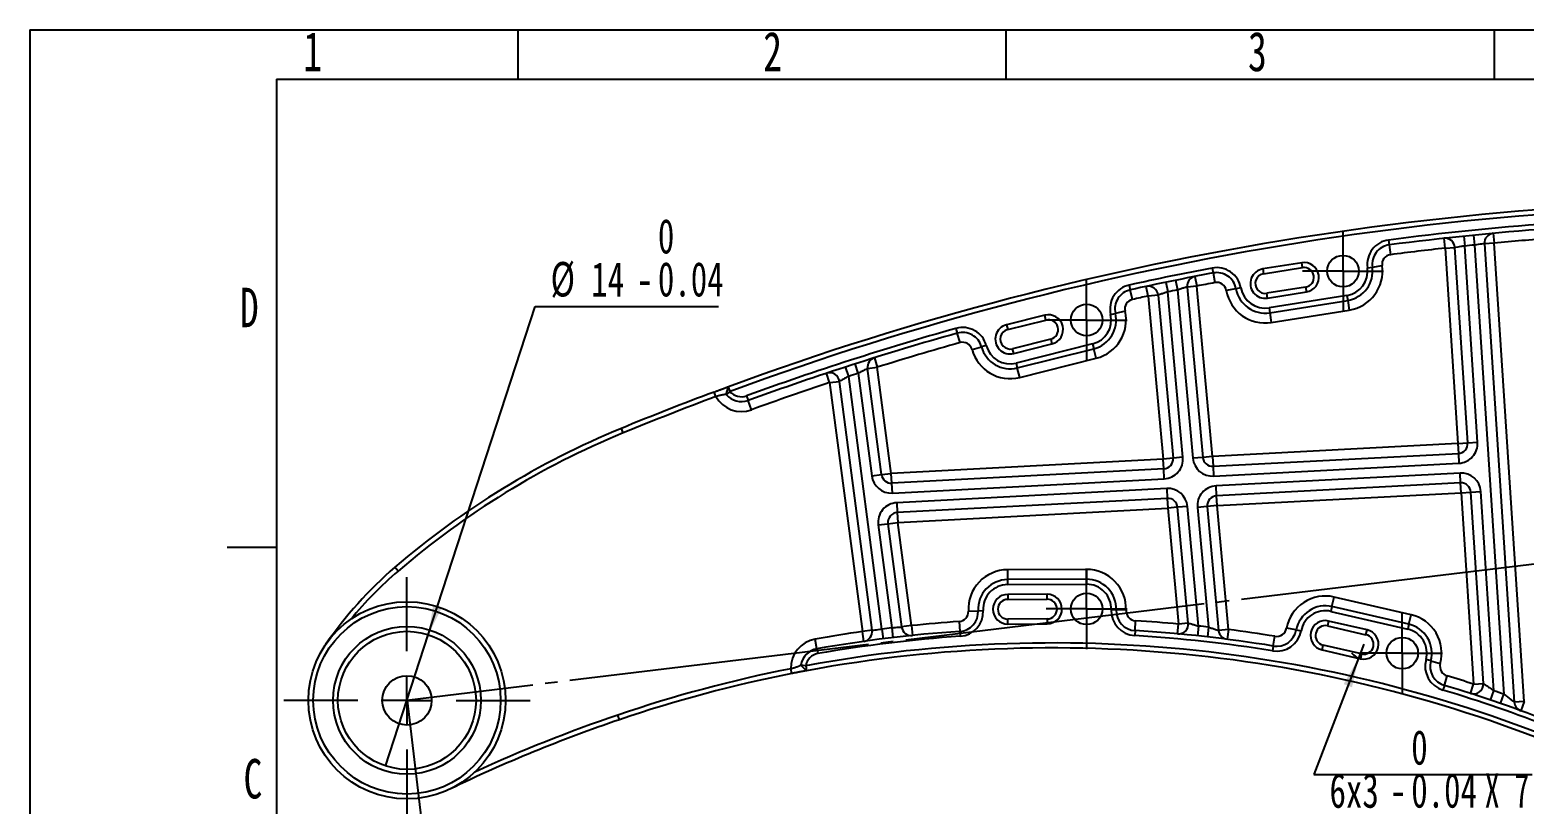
# Model space of a CAD drawing. Extents: x 0 to 297, y 0 to 210.
# Drawn here: x 0 to 151.5, y 131.5 to 210 of the extents above; entities that cross this region are included whole.
import ezdxf

# ---------------------------------------------------------------- set-up
doc = ezdxf.new("R2010")
doc.units = 0
doc.linetypes.add('SLD-中心线', pattern=[34.29, 30.48, -1.27, 1.27, -1.27])
doc.linetypes.add('SLD-实线', pattern=[0])
doc.layers.get('0').update_dxf_attribs({"linetype": 'CONTINUOUS'})
for name, color, linetype in [('中心线', 6, 'SLD-中心线'), ('图框', 7, 'SLD-实线'), ('尺寸线', 5, 'SLD-实线'), ('粗实线', 7, 'SLD-实线'), ('细实线', 7, 'SLD-实线')]:
    doc.layers.add(name, color=color, linetype=linetype)
doc.styles.add('SLDTEXTSTYLE1', font='TXT', dxfattribs={"width": 0.7})
doc.styles.add('SLDTEXTSTYLE4', font='TXT', dxfattribs={"width": 0.633333})
doc.dimstyles.new('SLDDIMSTYLE0', dxfattribs={"dimtxt": 3.5, "dimasz": 3, "dimexe": 0, "dimexo": 0.0625, "dimgap": 0.875, "dimtad": 2, "dimrnd": 1e-09, "dimzin": 12, "dimtxsty": 'SLDTEXTSTYLE1', "dimsah": 1, "dimcen": 0.09, "dimazin": 3, "dimtol": 1, "dimtp": 0.02, "dimtm": 0.02, "dimtfac": 1, "dimtofl": 0, "dimtmove": 0, "dimatfit": 3, "dimtolj": 1})
doc.dimstyles.new('SLDDIMSTYLE2', dxfattribs={"dimtxt": 3.5, "dimasz": 3, "dimexe": 0, "dimexo": 0.0625, "dimgap": 0.875, "dimtad": 2, "dimrnd": 1e-09, "dimzin": 12, "dimtxsty": 'SLDTEXTSTYLE1', "dimblk1": 'NONE', "dimsah": 1, "dimcen": 0, "dimazin": 3, "dimtol": 1, "dimtm": 0.04, "dimtfac": 1, "dimtmove": 0, "dimatfit": 3, "dimtolj": 1})
doc.dimstyles.new('SLDDIMSTYLE3', dxfattribs={"dimtxt": 3.5, "dimasz": 3, "dimexe": 0, "dimexo": 0.0625, "dimgap": 0.875, "dimtad": 0, "dimtih": 1, "dimtoh": 1, "dimdec": 6, "dimrnd": 1e-09, "dimzin": 12, "dimtxsty": 'SLDTEXTSTYLE1', "dimsah": 1, "dimcen": 0, "dimazin": 3, "dimtol": 1, "dimtm": 0.04, "dimtfac": 1, "dimtofl": 0, "dimtmove": 0, "dimatfit": 3, "dimtolj": 1, "dimtzin": 0})

# ---------------------------------------------------------------- blocks, each defined once
blk = doc.blocks.new('_D')
at = {"layer": '尺寸线'}
for p, q in [((187.15, 160.01), (192.02, 119.76)), ((38.24, 142.01), (43.1, 101.76)), ((191.9, 120.76), (211.69, 123.15)), ((191.9, 120.76), (42.98, 102.76))]:
    blk.add_line(p, q, dxfattribs=at)
for points in [[(191.9, 120.76), (188.87, 120.84), (188.97, 119.95)], [(42.98, 102.76), (46.01, 102.67), (45.91, 103.56)]]:
    blk.add_solid(points, dxfattribs=at)
at = {"layer": '尺寸线', "char_height": 3.5, "attachment_point": 1, "rotation": 6.8921, "style": 'SLDTEXTSTYLE1'}
for s, insert in [('±0.02', (201.79, 126.5)), ('150', (195.92, 125.79))]:
    blk.add_mtext(s, dxfattribs=dict(at, insert=insert))
blk = doc.blocks.new('_D_2')
at = {"layer": '尺寸线'}
for p, q in [((40.4, 148.67), (51.22, 181.94)), ((51.22, 181.94), (69.82, 181.94)), ((36.07, 135.35), (40.4, 148.67))]:
    blk.add_line(p, q, dxfattribs=at)
blk.add_solid([(40.4, 148.67), (41.76, 151.38), (40.9, 151.66)], dxfattribs=at)
at = {"layer": '尺寸线', "char_height": 3.5, "attachment_point": 1, "style": 'SLDTEXTSTYLE1'}
for s, insert in [('0', (63.68, 190.83)), ('%%c', (52.8, 186.47)), ('0.04', (63.68, 186.47)), ('14', (56.92, 186.46)), ('-', (61.52, 186.47))]:
    blk.add_mtext(s, dxfattribs=dict(at, insert=insert))
blk = doc.blocks.new('_NONE')
blk = doc.blocks.new('_D_3')
at = {"layer": '尺寸线'}
for p, q in [((135.25, 147.7), (134.72, 146.3)), ((134.72, 146.3), (130.19, 134.5)), ((130.19, 134.5), (152.33, 134.5))]:
    blk.add_line(p, q, dxfattribs=at)
blk.add_arc((135.25, 147.7), 1.5, 215.3157, 257.0441, dxfattribs=at)
blk.add_solid([(134.72, 146.3), (133.22, 143.66), (134.06, 143.33)], dxfattribs=at)
at = {"layer": '尺寸线', "char_height": 3.5, "attachment_point": 1}
for s, insert, style in [('0', (140.07, 138.99), 'SLDTEXTSTYLE1'), ('6x3', (131.78, 134.62), 'SLDTEXTSTYLE1'), ('0.04', (140.07, 134.63), 'SLDTEXTSTYLE1'), ('X 7', (147.52, 134.62), 'SLDTEXTSTYLE4'), ('-', (137.91, 134.63), 'SLDTEXTSTYLE1')]:
    blk.add_mtext(s, dxfattribs=dict(at, insert=insert, style=style))
blk = doc.blocks.new('SW_CENTERMARKSYMBOL_1')
at = {"layer": '中心线', "color": 0}
for p, q in [((0, 2.5), (0, 4.1)), ((0, 0), (0, 2.5)), ((-2.5, 0), (-4.1, 0)), ((0, 0), (-2.5, 0)), ((0, 0), (0, -2.5)), ((0, 0), (2.5, 0)), ((2.5, 0), (4.1, 0)), ((0, -2.5), (0, -4.1))]:
    blk.add_line(p, q, dxfattribs=at)
blk = doc.blocks.new('SW_CENTERMARKSYMBOL_3')
at = {"layer": '中心线', "color": 0}
for p, q in [((0, 2.5), (0, 4.1)), ((0, 0), (0, 2.5)), ((-2.5, 0), (-4.1, 0)), ((0, 0), (-2.5, 0)), ((0, 0), (0, -2.5)), ((0, 0), (2.5, 0)), ((2.5, 0), (4.1, 0)), ((0, -2.5), (0, -4.1))]:
    blk.add_line(p, q, dxfattribs=at)
blk = doc.blocks.new('SW_CENTERMARKSYMBOL_4')
at = {"layer": '中心线', "color": 0}
for p, q in [((0, 2.5), (0, 4.1)), ((0, 0), (0, 2.5)), ((-2.5, 0), (-4.1, 0)), ((0, 0), (-2.5, 0)), ((0, 0), (0, -2.5)), ((0, 0), (2.5, 0)), ((2.5, 0), (4.1, 0)), ((0, -2.5), (0, -4.1))]:
    blk.add_line(p, q, dxfattribs=at)
blk = doc.blocks.new('SW_CENTERMARKSYMBOL_7')
at = {"layer": '中心线', "color": 0}
for p, q in [((0, 2.5), (0, 4.1)), ((0, 0), (0, 2.5)), ((-2.5, 0), (-4.1, 0)), ((0, 0), (-2.5, 0)), ((0, 0), (0, -2.5)), ((0, 0), (2.5, 0)), ((2.5, 0), (4.1, 0)), ((0, -2.5), (0, -4.1))]:
    blk.add_line(p, q, dxfattribs=at)
blk = doc.blocks.new('SW_CENTERMARKSYMBOL_8')
at = {"layer": '中心线', "color": 0}
for p, q in [((0, 5), (0, 12.5)), ((0, 0), (0, 2.5)), ((-5, 0), (-12.5, 0)), ((0, 0), (-2.5, 0)), ((0, 0), (0, -2.5)), ((0, 0), (2.5, 0)), ((5, 0), (12.5, 0)), ((0, -5), (0, -12.5))]:
    blk.add_line(p, q, dxfattribs=at)

msp = doc.modelspace()

# ---------------------------------------------------------------- linework, layer by layer
at = {"color": 7, "linetype": 'SLD-实线'}
for p, q in [((137.7704032, 188.6930466), (137.834366, 188.1971548)), ((137.834366, 188.1971548), (137.9622915, 187.205371)), ((143.5028364, 187.868405), (143.3931286, 188.8623689)), ((143.5028364, 187.868405), (144.5007125, 187.933545)), ((145.7941798, 168.118971), (144.5007125, 187.933545)), ((145.3900218, 189.0761248), (145.4931852, 188.0814604)), ((146.7920559, 168.184111), (145.4931852, 188.0814604)), ((146.3887915, 189.1780534), (146.4886816, 188.183055)), ((146.4886816, 188.183055), (149.4622122, 142.6316574)), ((148.4803182, 188.376384), (147.482442, 188.311244)), ((147.482442, 188.311244), (150.5162004, 141.8372198)), ((148.3869767, 189.3720181), (148.4803182, 188.376384)), ((151.5140765, 141.9023598), (148.4803182, 188.376384)), ((128.9669202, 186.3877622), (125.0166901, 185.7587295)), ((129.0455493, 185.8939835), (128.9669202, 186.3877622)), ((143.5028364, 187.868405), (144.7963037, 168.0538311)), ((118.1390033, 184.9989306), (118.3314765, 184.0176284)), ((119.8828315, 185.8446384), (119.9760579, 185.3534065)), ((119.9760579, 185.3534065), (120.1625106, 184.3709425)), ((125.0166901, 185.7587295), (125.0953192, 185.2649507)), ((125.0953192, 185.2649507), (129.0455493, 185.8939835)), ((135.628658, 185.883745), (136.1237821, 185.9534022)), ((136.1237821, 185.9534022), (137.1140303, 186.0927168)), ((111.4773529, 184.1268796), (111.5843303, 183.6384578)), ((111.7982853, 182.6616143), (111.5843303, 183.6384578)), ((113.4032139, 183.008599), (113.1945361, 183.9865834)), ((115.171399, 184.4015608), (115.373598, 183.4222163)), ((116.9160288, 166.6639444), (115.373598, 183.4222163)), ((116.1602928, 184.6040265), (116.3592509, 183.6240185)), ((116.3592509, 183.6240185), (117.9297771, 166.5604949)), ((118.3314765, 184.0176284), (117.3356855, 183.9259758)), ((117.3356855, 183.9259758), (118.9255681, 166.6521475)), ((119.9213592, 166.7438001), (118.3314765, 184.0176284)), ((122.2989521, 183.751943), (121.3144103, 183.576793)), ((122.791223, 183.8395181), (122.2989521, 183.751943)), ((129.3600656, 183.9188684), (125.4098355, 183.2898357)), ((125.4884646, 182.7960569), (129.4386947, 183.4250896)), ((129.3600656, 183.9188684), (129.4386947, 183.4250896)), ((114.3990049, 183.1002515), (113.4032139, 183.008599)), ((113.4032139, 183.008599), (114.9244467, 166.4806393)), ((114.3990049, 183.1002515), (115.9202378, 166.5722918)), ((125.4884646, 182.7960569), (125.4098355, 183.2898357)), ((133.546183, 183.0665648), (125.6457228, 181.8084994)), ((125.7243519, 181.3147206), (133.6248121, 182.5727861)), ((133.546183, 183.0665648), (133.6248121, 182.5727861)), ((133.6248121, 182.5727861), (133.7820703, 181.5852285)), ((102.9085286, 181.0624222), (99.0282301, 180.0911939)), ((99.1496337, 179.6061566), (103.0299321, 180.5773849)), ((103.0299321, 180.5773849), (102.9085286, 181.0624222)), ((109.5888383, 181.1414548), (110.0759984, 181.2540381)), ((111.0503187, 181.4792046), (110.0759984, 181.2540381)), ((125.6457228, 181.8084994), (125.7243519, 181.3147206)), ((125.7243519, 181.3147206), (125.8816101, 180.3271631)), ((125.8816101, 180.3271631), (133.7820703, 181.5852285)), ((93.9064484, 179.7289295), (94.0421714, 179.2477026)), ((94.3136173, 178.2852489), (94.0421714, 179.2477026)), ((99.0282301, 180.0911939), (99.1496337, 179.6061566)), ((95.5304026, 177.5946114), (96.4959121, 177.854979)), ((96.9786669, 177.9851629), (96.4959121, 177.854979)), ((103.5155462, 178.6372357), (99.6352478, 177.6660074)), ((99.7566513, 177.1809701), (99.6352478, 177.6660074)), ((99.7566513, 177.1809701), (103.6369497, 178.1521984)), ((107.7600552, 178.153352), (99.9994584, 176.2108955)), ((100.1208619, 175.7258582), (107.8814587, 177.6683147)), ((103.5155462, 178.6372357), (103.6369497, 178.1521984)), ((107.7600552, 178.153352), (107.8814587, 177.6683147)), ((108.1242658, 176.6982401), (107.8814587, 177.6683147)), ((83.02534, 174.8638959), (82.7167773, 175.8150999)), ((83.9928609, 175.1759654), (83.6874795, 176.1281955)), ((84.9378263, 175.6591934), (85.9292546, 175.789845)), ((85.6302402, 176.7440936), (85.9292546, 175.789845)), ((87.3474234, 165.0283041), (85.9292546, 175.789845)), ((99.9994584, 176.2108955), (100.1208619, 175.7258582)), ((100.363669, 174.7557836), (108.1242658, 176.6982401)), ((81.0916544, 174.229466), (80.7767336, 175.1785839)), ((81.0916544, 174.229466), (82.0830828, 174.3601176)), ((85.4103457, 149.1117301), (82.0830828, 174.3601176)), ((86.4015419, 149.2441429), (83.02534, 174.8638959)), ((83.9928609, 175.1759654), (85.3645668, 164.7670008)), ((86.3559951, 164.8976525), (84.9378263, 175.6591934)), ((100.363669, 174.7557836), (100.1208619, 175.7258582)), ((69.5498653, 172.8104724), (69.3748683, 173.2788484)), ((70.6106294, 173.0284351), (70.8235928, 173.8159795)), ((70.9962314, 173.3467291), (70.6106294, 173.0284351)), ((70.9962314, 173.3467291), (70.8235928, 173.8159795)), ((72.6644603, 172.8914881), (72.8349346, 172.4214471)), ((81.0916544, 174.229466), (84.4189173, 148.9810784)), ((73.1758831, 171.4813652), (72.8349346, 172.4214471)), ((60.171059, 169.1296104), (59.9807685, 169.5919842)), ((145.7941798, 168.118971), (146.7920559, 168.184111)), ((119.9213592, 166.7438001), (118.9255681, 166.6521475)), ((144.7963037, 168.0538311), (119.9213592, 166.7438001)), ((119.9213592, 166.7438001), (119.973951, 165.745184)), ((119.973951, 165.745184), (144.8488955, 167.055215)), ((144.7963037, 168.0538311), (145.7941798, 168.118971)), ((144.7963037, 168.0538311), (144.8488955, 167.055215)), ((144.8488955, 167.055215), (144.9014873, 166.0565989)), ((114.9244467, 166.4806393), (87.3474234, 165.0283041)), ((114.9770385, 165.4820232), (87.4000152, 164.029688)), ((115.9202378, 166.5722918), (114.9244467, 166.4806393)), ((114.9770385, 165.4820232), (114.9244467, 166.4806393)), ((115.0296303, 164.4834071), (114.9770385, 165.4820232)), ((116.9160288, 166.6639444), (115.9202378, 166.5722918)), ((118.9255681, 166.6521475), (117.9297771, 166.5604949)), ((119.973951, 165.745184), (120.0265428, 164.7465679)), ((120.0265428, 164.7465679), (144.9014873, 166.0565989)), ((85.3645668, 164.7670008), (86.3559951, 164.8976525)), ((86.3559951, 164.8976525), (87.3474234, 165.0283041)), ((87.4000152, 164.029688), (87.3474234, 165.0283041)), ((87.452607, 163.0310719), (87.4000152, 164.029688)), ((87.452607, 163.0310719), (115.0296303, 164.4834071)), ((145.0168455, 165.0612884), (120.2747901, 163.7582559)), ((120.3273819, 162.7596398), (120.2747901, 163.7582559)), ((145.0694373, 164.0626723), (120.3273819, 162.7596398)), ((145.0694373, 164.0626723), (145.0168455, 165.0612884)), ((145.1220291, 163.0640562), (145.0694373, 164.0626723)), ((115.2778777, 163.4950951), (87.8975113, 162.0531168)), ((115.3304695, 162.496479), (87.9501031, 161.0545007)), ((115.2778777, 163.4950951), (115.3304695, 162.496479)), ((115.3304695, 162.496479), (115.3830613, 161.4978629)), ((120.3799737, 161.7610237), (120.3273819, 162.7596398)), ((120.3799737, 161.7610237), (145.1220291, 163.0640562)), ((145.1220291, 163.0640562), (146.1199052, 163.1291961)), ((145.1220291, 163.0640562), (146.3888769, 143.6572649)), ((146.1199052, 163.1291961), (147.1177814, 163.1943361)), ((147.386753, 143.7224048), (146.1199052, 163.1291961)), ((148.4371781, 142.9825501), (147.1177814, 163.1943361)), ((87.8975113, 162.0531168), (87.9501031, 161.0545007)), ((87.9501031, 161.0545007), (88.0026949, 160.0558846)), ((88.0026949, 160.0558846), (115.3830613, 161.4978629)), ((116.3788524, 161.5895155), (115.3830613, 161.4978629)), ((115.3830613, 161.4978629), (116.4644328, 149.7489298)), ((117.3746434, 161.6811681), (116.3788524, 161.5895155)), ((117.4602238, 149.8405824), (116.3788524, 161.5895155)), ((118.4913153, 149.5487008), (117.3746434, 161.6811681)), ((119.3841827, 161.6693711), (118.3883917, 161.5777186)), ((118.3883917, 161.5777186), (119.5058003, 149.4372471)), ((120.3799737, 161.7610237), (119.3841827, 161.6693711)), ((119.3841827, 161.6693711), (120.5410821, 149.0998389)), ((121.5368731, 149.1914915), (120.3799737, 161.7610237)), ((86.0198382, 159.7945814), (87.0112665, 159.925233)), ((86.0198382, 159.7945814), (87.3942589, 149.365016)), ((87.0112665, 159.925233), (88.0026949, 160.0558846)), ((87.0112665, 159.925233), (88.3910748, 149.4547846)), ((89.3825032, 149.5854362), (88.0026949, 160.0558846)), ((37.3351374, 155.1211096), (37.0091962, 155.5002696)), ((107.1357037, 155.2874069), (99.1357788, 155.2527391)), ((99.1357788, 155.2527391), (99.1401123, 154.2527485)), ((107.1357037, 155.2874069), (107.1400371, 154.2874163)), ((107.1400371, 154.2874163), (99.1401123, 154.2527485)), ((99.1401123, 154.2527485), (99.142279, 153.7527532)), ((99.142279, 153.7527532), (107.1422039, 153.787421)), ((107.1400371, 154.2874163), (107.1422039, 153.787421)), ((103.1465749, 152.7700965), (99.1466125, 152.7527626)), ((99.1466125, 152.7527626), (99.1487792, 152.2527673)), ((99.1487792, 152.2527673), (103.1487416, 152.2701012)), ((103.1487416, 152.2701012), (103.1465749, 152.7700965)), ((132.0292969, 151.5159572), (131.9171964, 151.0286858)), ((132.0292969, 151.5159572), (132.2534978, 152.4905002)), ((139.8256404, 149.7223496), (132.0292969, 151.5159572)), ((140.0498413, 150.6968926), (132.2534978, 152.4905002)), ((94.227842, 150.0022551), (94.2961734, 149.0045924)), ((95.1582309, 151.0504895), (96.1569514, 151.1010613)), ((96.1569514, 151.1010613), (96.6563116, 151.1263472)), ((103.1574086, 150.27012), (99.1574461, 150.2527861)), ((99.1596129, 149.7527908), (99.1574461, 150.2527861)), ((103.1574086, 150.27012), (103.1595753, 149.7701247)), ((110.1512202, 151.183037), (109.6515231, 151.2004382)), ((111.1506144, 151.1482345), (110.1512202, 151.183037)), ((112.0644172, 149.0793336), (112.1243532, 150.0775358)), ((131.6929955, 150.0541428), (131.580895, 149.5668714)), ((135.5911672, 149.157339), (131.6929955, 150.0541428)), ((131.9171964, 151.0286858), (139.7135399, 149.2350782)), ((139.8256404, 149.7223496), (140.0498413, 150.6968926)), ((85.4103457, 149.1117301), (84.4189173, 148.9810784)), ((84.557551, 147.9907347), (84.4189173, 148.9810784)), ((86.4015419, 149.2441429), (86.5259658, 148.2519138)), ((87.3942589, 149.365016), (87.5115678, 148.3719205)), ((89.3825032, 149.5854362), (88.3910748, 149.4547846)), ((89.3825032, 149.5854362), (89.485562, 148.590761)), ((94.2961734, 149.0045924), (94.3303391, 148.5057611)), ((99.1596129, 149.7527908), (103.1595753, 149.7701247)), ((112.0644172, 149.0793336), (112.0344493, 148.5802325)), ((116.3733907, 148.7530828), (116.4644328, 149.7489298)), ((117.4602238, 149.8405824), (116.4644328, 149.7489298)), ((118.4913153, 149.5487008), (118.3857463, 148.5542888)), ((119.5058003, 149.4372471), (119.3929602, 148.4436339)), ((121.5368731, 149.1914915), (120.5410821, 149.0998389)), ((121.5368731, 149.1914915), (121.409476, 148.1996397)), ((126.0798862, 147.5186886), (126.2409985, 148.5056247)), ((128.4089838, 149.1500057), (127.4264137, 149.3358982)), ((128.4089838, 149.1500057), (128.9002688, 149.0570595)), ((131.580895, 149.5668714), (135.4790667, 148.6700676)), ((135.4790667, 148.6700676), (135.5911672, 149.157339)), ((139.8256404, 149.7223496), (139.7135399, 149.2350782)), ((79.8071852, 147.2414614), (79.634259, 148.2263962)), ((79.8071852, 147.2414614), (79.8936483, 146.748994)), ((126.0798862, 147.5186886), (125.99933, 147.0252206)), ((131.0203926, 147.130514), (131.1324931, 147.6177855)), ((131.0203926, 147.130514), (134.9185644, 146.2337102)), ((135.0306649, 146.7209817), (131.1324931, 147.6177855)), ((78.7639537, 145.0202991), (78.1788585, 145.591931)), ((78.6724033, 145.5118462), (78.1788585, 145.591931)), ((78.6724033, 145.5118462), (78.7639537, 145.0202991)), ((135.0306649, 146.7209817), (134.9185644, 146.2337102)), ((142.0481059, 146.0122229), (141.5655945, 146.1433059)), ((142.0481059, 146.0122229), (143.0131287, 145.7500569)), ((77.2505729, 144.7295858), (77.15348, 145.2200682)), ((143.4301902, 143.5271204), (143.7165529, 144.4852417)), ((143.4301902, 143.5271204), (143.2870088, 143.0480598)), ((146.0833612, 142.7050779), (146.3888769, 143.6572649)), ((146.3888769, 143.6572649), (147.386753, 143.7224048)), ((148.1169818, 142.0351989), (148.4371781, 142.9825501)), ((149.1346694, 141.6868211), (149.4622122, 142.6316574)), ((151.5140765, 141.9023598), (150.5162004, 141.8372198)), ((151.5140765, 141.9023598), (151.1718276, 140.9627505)), ((59.7737654, 140.0478277), (59.6126667, 140.5211639))]:
    msp.add_line(p, q, dxfattribs=at)
at = {"color": 7, "linetype": 'SLD-中心线'}
msp.add_line((187.1530375, 160.0115086), (38.2369538, 142.0115086), dxfattribs=at)
at = {"color": 7, "linetype": 'SLD-实线'}
for centre, radius in [((133.1530375, 185.5354586), 1.6), ((107.1530375, 180.5785385), 1.6), ((38.2369538, 142.0115086), 10), ((107.1530375, 151.2874444), 1.6), ((38.2369538, 142.0115086), 9.5), ((38.2369538, 142.0115086), 7.5), ((38.2369538, 142.0115086), 7), ((139.1530375, 146.7987208), 1.6), ((38.2369538, 142.0115086), 2.5)]:
    msp.add_circle(centre, radius, dxfattribs=at)
for centre, radius, start, end in [((176.8681332, -114.4245917), 307.1287539, 87.853759169, 110.198714858), ((176.8681332, -114.4245917), 306.6287539, 87.853759169, 110.198714858), ((176.8681332, -114.4245917), 305.6287539, 94.290742654, 97.349734855), ((176.8681332, -114.4245917), 305.1287539, 94.290742654, 97.349734855), ((138.0881311, 186.2297596), 2.4836936, 97.349734855, 188.008183111), ((138.0881311, 186.2297596), 1.9836936, 97.349734855, 188.008183111), ((143.5028364, 187.868405), 1, 3.734888044, 96.298471857), ((176.8681332, -114.4245917), 304.1287539, 95.73284197, 95.921360897), ((148.4803182, 188.376384), 1, 95.355866978, 183.734888044), ((176.8681332, -114.4245917), 304.1287539, 94.290742654, 95.355866978), ((129.2028074, 184.9064259), 1.5, 279.047786862, 99.047786862), ((138.0881311, 186.2297596), 0.9836936, 97.349734855, 188.008183111), ((176.8681332, -114.4245917), 304.1287539, 96.298471857, 97.349734855), ((176.8681332, -114.4245917), 305.6287539, 100.745838869, 102.3542229), ((176.8681332, -114.4245917), 305.1287539, 100.745838869, 102.3542229), ((118.3314765, 184.0176284), 1, 101.097156892, 185.258685757), ((120.3459229, 183.404499), 2.4836936, 10.087390614, 100.745838869), ((120.3459229, 183.404499), 1.9836936, 10.087390614, 100.745838869), ((125.2525773, 184.2773932), 1.5, 99.047786862, 279.047786862), ((125.2525773, 184.2773932), 1, 99.047786862, 279.047786862), ((129.2028074, 184.9064259), 1, 279.047786862, 99.047786862), ((133.1530375, 185.5354586), 2.5, 279.047786862, 8.008183111), ((133.1530375, 185.5354586), 3, 279.047786862, 8.008183111), ((133.1530375, 185.5354586), 4, 279.047786862, 8.008183111), ((112.0087514, 181.7006995), 2.4836936, 102.3542229, 193.012671155), ((112.0087514, 181.7006995), 1.9836936, 102.3542229, 193.012671155), ((113.4032139, 183.008599), 1, 5.258685757, 102.044879216), ((176.8681332, -114.4245917), 304.1287539, 101.476038808, 101.665581122), ((176.8681332, -114.4245917), 304.1287539, 100.745838869, 101.097156892), ((120.3459229, 183.404499), 0.9836936, 10.087390614, 100.745838869), ((125.2525773, 184.2773932), 4, 190.087390614, 279.047786862), ((125.2525773, 184.2773932), 3, 190.087390614, 279.047786862), ((125.2525773, 184.2773932), 2.5, 190.087390614, 279.047786862), ((112.0087514, 181.7006995), 0.9836936, 102.3542229, 193.012671155), ((176.8681332, -114.4245917), 304.1287539, 102.044879216, 102.3542229), ((103.2727391, 179.6073103), 1.5, 284.052274907, 104.052274907), ((103.2727391, 179.6073103), 1, 284.052274907, 104.052274907), ((107.1530375, 180.5785385), 2.5, 284.052274907, 13.012671155), ((107.1530375, 180.5785385), 3, 284.052274907, 13.012671155), ((107.1530375, 180.5785385), 4, 284.052274907, 13.012671155), ((176.8681332, -114.4245917), 305.6287539, 105.750326914, 109.934673878), ((176.8681332, -114.4245917), 305.1287539, 105.750326914, 109.934673878), ((94.580637, 177.3384894), 2.4836936, 15.091878659, 105.750326914), ((94.580637, 177.3384894), 1.9836936, 15.091878659, 105.750326914), ((99.3924407, 178.636082), 1.5, 104.052274907, 284.052274907), ((99.3924407, 178.636082), 1, 104.052274907, 284.052274907), ((176.8681332, -114.4245917), 304.1287539, 105.750326914, 107.398415666), ((94.580637, 177.3384894), 0.9836936, 15.091878659, 105.750326914), ((99.3924407, 178.636082), 4, 195.091878659, 284.052274907), ((99.3924407, 178.636082), 3, 195.091878659, 284.052274907), ((99.3924407, 178.636082), 2.5, 195.091878659, 284.052274907), ((85.9292546, 175.789845), 1, 107.398415666, 187.507248551), ((81.0916544, 174.229466), 1, 7.507248551, 108.356034281), ((176.8681332, -114.4245917), 304.1287539, 107.78111283, 107.972634198), ((176.8681332, -114.4245917), 307.1287539, 110.486956862, 112.369675047), ((176.8681332, -114.4245917), 306.6287539, 110.486956862, 112.369675047), ((72.1530375, 174.3016111), 3, 209.804771116, 289.934673878), ((72.1530375, 174.3016111), 2, 219.537861227, 289.934673878), ((72.1530375, 174.3016111), 1.5, 219.537861227, 289.934673878), ((176.8681332, -114.4245917), 304.1287539, 108.356034281, 109.934673878), ((92.2052305, 91.2919783), 84.6717596, 112.369675047, 130.683681525), ((92.2052305, 91.2919783), 84.1717596, 112.369675047, 130.683681525), ((144.7963037, 168.0538311), 2, 273.014678932, 3.734888044), ((144.7963037, 168.0538311), 1, 273.014678932, 3.734888044), ((114.9244467, 166.4806393), 1, 273.014678932, 5.258685757), ((114.9244467, 166.4806393), 2, 273.014678932, 5.258685757), ((119.9213592, 166.7438001), 2, 185.258685757, 273.014678932), ((119.9213592, 166.7438001), 1, 185.258685757, 273.014678932), ((87.3474234, 165.0283041), 2, 187.507248551, 273.014678932), ((87.3474234, 165.0283041), 1, 187.507248551, 273.014678932), ((120.3799737, 161.7610237), 2, 93.014678932, 185.258685757), ((145.1220291, 163.0640562), 2, 3.734888044, 93.014678932), ((145.1220291, 163.0640562), 1, 3.734888044, 93.014678932), ((115.3830613, 161.4978629), 2, 5.258685757, 93.014678932), ((115.3830613, 161.4978629), 1, 5.258685757, 93.014678932), ((120.3799737, 161.7610237), 1, 93.014678932, 185.258685757), ((88.0026949, 160.0558846), 2, 93.014678932, 187.507248551), ((88.0026949, 160.0558846), 1, 93.014678932, 187.507248551), ((63.4398286, 124.7541161), 40.5450895, 130.683681525, 145.599034198), ((63.4398286, 124.7541161), 40.0450895, 130.683681525, 140.481933652), ((99.1531127, 151.2527767), 4, 90.248290148, 182.89878669), ((107.1530375, 151.2874444), 4, 358.005562299, 90.248290148), ((99.1531127, 151.2527767), 3, 90.248290148, 182.89878669), ((99.1531127, 151.2527767), 2.5, 90.248290148, 182.89878669), ((107.1530375, 151.2874444), 3, 358.005562299, 90.248290148), ((107.1530375, 151.2874444), 2.5, 358.005562299, 90.248290148), ((99.1531127, 151.2527767), 1.5, 90.248290148, 270.248290148), ((99.1531127, 151.2527767), 1, 90.248290148, 270.248290148), ((103.1530751, 151.2701106), 1.5, 270.248290148, 90.248290148), ((103.1530751, 151.2701106), 1, 270.248290148, 90.248290148), ((131.3566941, 148.5923284), 4, 77.044104495, 169.286832345), ((131.3566941, 148.5923284), 3, 77.044104495, 169.286832345), ((103.7617889, 10.8033487), 139.5250216, 93.918156793, 95.915339047), ((94.1595105, 150.9999177), 1, 273.91815679, 2.89878669), ((94.1595105, 150.9999177), 2, 273.918156791, 2.89878669), ((94.1595105, 150.9999177), 2.5, 273.918156792, 2.89878669), ((112.1864762, 151.1121621), 2.5364897, 178.005562299, 266.563863822), ((112.1864762, 151.1121621), 2.0364897, 178.005562299, 266.563863822), ((112.1864762, 151.1121621), 1.0364897, 178.005562299, 266.563863822), ((103.7617889, 10.8033487), 139.5250216, 84.776441769, 86.563863822), ((131.3566941, 148.5923284), 2.5, 77.044104495, 169.286832345), ((131.3566941, 148.5923284), 1.5, 77.044104495, 257.044104495), ((139.1530375, 146.7987208), 4, 344.801376646, 77.044104495), ((103.7617889, 10.8033487), 139.5250216, 97.96879273, 99.95799751), ((103.7617889, 10.8033487), 138.5250216, 93.918156793, 99.95799751), ((103.7617889, 10.8033487), 138.0250216, 93.918156793, 99.95799751), ((84.4189173, 148.9810784), 1, 277.96879273, 7.507248551), ((103.7617889, 10.8033487), 139.5250216, 96.73681819, 97.14748782), ((89.3825032, 149.5854362), 1, 187.507248551, 275.915339047), ((103.7617889, 10.8033487), 138.0250216, 80.728530822, 86.563863822), ((103.7617889, 10.8033487), 138.5250216, 80.728530822, 86.563863822), ((116.4644328, 149.7489298), 1, 264.776441769, 5.258685757), ((103.7617889, 10.8033487), 139.5250216, 83.520941545, 83.940046047), ((121.5368731, 149.1914915), 1, 185.258685757, 262.680793119), ((103.7617889, 10.8033487), 139.5250216, 80.728530822, 82.680793119), ((126.4079899, 149.5285737), 2.5364897, 260.728530822, 349.286832345), ((126.4079899, 149.5285737), 2.0364897, 260.728530822, 349.286832345), ((126.4079899, 149.5285737), 1.0364897, 260.728530822, 349.286832345), ((131.3566941, 148.5923284), 1, 77.044104495, 257.044104495), ((135.2548658, 147.6955246), 1.5, 257.044104495, 77.044104495), ((135.2548658, 147.6955246), 1, 257.044104495, 77.044104495), ((139.1530375, 146.7987208), 2.5, 344.801376646, 77.044104495), ((139.1530375, 146.7987208), 3, 344.801376646, 77.044104495), ((80.1530375, 145.2715918), 3, 99.95799751, 180.984077915), ((80.1530375, 145.2715918), 2, 99.95799751, 170.783260171), ((103.7617889, 10.8033487), 137.0250216, 66.233729162, 100.550422675), ((103.7617889, 10.8033487), 136.5250216, 66.233729162, 100.550422675), ((80.1530375, 145.2715918), 1.5, 99.95799751, 170.783260171), ((144.0133649, 145.4783245), 2.5364897, 164.801376646, 253.359678169), ((144.0133649, 145.4783245), 2.0364897, 164.801376646, 253.359678169), ((144.0133649, 145.4783245), 1.0364897, 164.801376646, 253.359678169), ((103.7617889, 10.8033487), 137.0250216, 101.197162277, 108.795873789), ((103.7617889, 10.8033487), 136.5250216, 101.197162277, 108.795873789), ((103.7617889, 10.8033487), 139.5250216, 72.210806228, 73.359678169), ((103.7617889, 10.8033487), 138.0250216, 68.50108409, 73.359678169), ((103.7617889, 10.8033487), 138.5250216, 68.50108409, 73.359678169), ((146.3888769, 143.6572649), 1, 252.210806228, 3.734888044), ((103.7617889, 10.8033487), 139.5250216, 70.880295792, 71.325206135), ((151.5140765, 141.9023598), 1, 183.734888044, 249.986050364), ((109.0565463, -4.7535711), 152.958287, 108.795873789, 115.759032335), ((109.0565463, -4.7535711), 153.458287, 108.795873789, 114.627678125)]:
    msp.add_arc(centre, radius, start, end, dxfattribs=at)
for points, knots in [([(145.4931852, 188.0814604), (145.3622337, 188.0628198), (145.2337872, 188.0441797), (144.9936948, 188.0087756), (144.883695, 187.9922547), (144.6089184, 187.9505438), (144.5007125, 187.933545), (144.5007125, 187.933545)], [0, 0, 0, 0, 0.25, 0.25, 0.5, 0.5, 1, 1, 1, 1]), ([(147.482442, 188.311244), (147.482442, 188.311244), (147.4565521, 188.3080892), (147.3567003, 188.295773), (147.2828198, 188.2866138), (147.0077958, 188.2518965), (146.7506539, 188.2185958), (146.4886816, 188.183055)], [0, 0, 0, 0, 0.25, 0.25, 0.5, 0.5, 1, 1, 1, 1]), ([(115.373598, 183.4222163), (115.2463363, 183.3810723), (115.121539, 183.3403652), (114.8871183, 183.2633241), (114.7793172, 183.2275884), (114.598464, 183.1673249), (114.5247874, 183.142597), (114.4256032, 183.1092393), (114.3990049, 183.1002515), (114.3990049, 183.1002515)], [0, 0, 0, 0, 0.25, 0.25, 0.5, 0.5, 0.75, 0.75, 1, 1, 1, 1]), ([(117.3356855, 183.9259758), (117.3356855, 183.9259758), (117.3096487, 183.9181194), (117.2100143, 183.8878978), (117.1364341, 183.8655287), (116.9553967, 183.8100602), (116.8465574, 183.7765253), (116.6132072, 183.7039695), (116.4865213, 183.6642697), (116.3592509, 183.6240185)], [0, 0, 0, 0, 0.25, 0.25, 0.5, 0.5, 0.75, 0.75, 1, 1, 1, 1]), ([(83.02534, 174.8638959), (82.9045903, 174.8002778), (82.7862062, 174.7375383), (82.5619061, 174.6180625), (82.4581483, 174.5624736), (82.2816682, 174.4675802), (82.2088524, 174.4282322), (82.1099764, 174.3747208), (82.0830828, 174.3601176), (82.0830828, 174.3601176)], [0, 0, 0, 0, 0.25, 0.25, 0.5, 0.5, 0.75, 0.75, 1, 1, 1, 1]), ([(84.9378263, 175.6591934), (84.9378263, 175.6591934), (84.9114689, 175.6459324), (84.8122141, 175.5958184), (84.7392543, 175.5589222), (84.5625955, 175.46912), (84.4574474, 175.4154661), (84.2339671, 175.3007491), (84.113602, 175.2386421), (83.9928609, 175.1759654)], [0, 0, 0, 0, 0.25, 0.25, 0.5, 0.5, 0.75, 0.75, 1, 1, 1, 1]), ([(69.3748683, 173.2788484), (69.4218961, 173.2964191), (69.4686493, 173.3138742), (69.5616193, 173.3485585), (69.6078619, 173.3657973), (69.6997066, 173.4000114), (69.7455948, 173.4170931), (69.8351073, 173.4503899), (69.87902, 173.4667128), (69.9650509, 173.4986698), (70.0071939, 173.5143133), (70.0897267, 173.5449297), (70.1300978, 173.5598957), (70.2091022, 173.5891655), (70.2471132, 173.6032386), (70.3201087, 173.6302493), (70.3551174, 173.6431958), (70.422157, 173.6679748), (70.4541943, 173.6798097), (70.4999351, 173.6966989), (70.5148205, 173.7021938), (70.543716, 173.7128581), (70.5576477, 173.7179985), (70.5979096, 173.7328511), (70.6227852, 173.7420234), (70.6685038, 173.7588754), (70.6893734, 173.766565), (70.7175669, 173.7769503), (70.7264579, 173.7802248), (70.743172, 173.7863799), (70.7510067, 173.7892646), (70.7726396, 173.797229), (70.7846665, 173.8016556), (70.8039933, 173.8087682), (70.8112924, 173.8114539), (70.8210919, 173.8150594), (70.8235915, 173.815979), (70.8235928, 173.8159795)], [0, 0, 0, 0, 0.0001482683821, 0.0001482683821, 0.0002965367642, 0.0002965367642, 0.0004448051463, 0.0004448051463, 0.0005930735284, 0.0005930735284, 0.0007413419105, 0.0007413419105, 0.0008896102927, 0.0008896102927, 0.0010378786748, 0.0010378786748, 0.0011861470569, 0.0011861470569, 0.001334415439, 0.001334415439, 0.00140854963, 0.00140854963, 0.0014826838211, 0.0014826838211, 0.0016309522032, 0.0016309522032, 0.0017792205853, 0.0017792205853, 0.0018533547764, 0.0018533547764, 0.0019274889674, 0.0019274889674, 0.0020757573495, 0.0020757573495, 0.0022240257316, 0.0022240257316, 0.0023722941137, 0.0023722941137, 0.0023722941137, 0.0023722941137]), ([(70.6106294, 173.0284351), (70.6106288, 173.0284346), (70.6085888, 173.0282775), (70.6006188, 173.0276376), (70.5946894, 173.027155), (70.5790699, 173.025806), (70.5693809, 173.0249393), (70.5520689, 173.0232756), (70.5458159, 173.0226578), (70.5325209, 173.0212984), (70.5254696, 173.0205559), (70.5031901, 173.0181264), (70.4867989, 173.0162336), (70.4511779, 173.0118072), (70.4319277, 173.0092708), (70.4010214, 173.00491), (70.3903659, 173.0033613), (70.3683512, 173.0000599), (70.3570518, 172.998316), (70.3224615, 172.9928171), (70.2984034, 172.9887847), (70.2484211, 172.9799436), (70.2224914, 172.9751345), (70.1687795, 172.9646933), (70.1409795, 172.9590576), (70.0835394, 172.9469248), (70.0543513, 172.9405238), (69.9949823, 172.9270498), (69.9648149, 172.9199798), (69.9035023, 172.9051826), (69.8723397, 172.8974507), (69.8090602, 172.8813499), (69.7767417, 172.8729256), (69.7122701, 172.8557531), (69.6799137, 172.8469547), (69.6150432, 172.8289904), (69.5825108, 172.8198199), (69.5498653, 172.8104724)], [0, 0, 0, 0, 0.0001482683821, 0.0001482683821, 0.0002965367642, 0.0002965367642, 0.0004448051463, 0.0004448051463, 0.0005189393374, 0.0005189393374, 0.0005930735284, 0.0005930735284, 0.0007413419105, 0.0007413419105, 0.0008896102927, 0.0008896102927, 0.0009637444837, 0.0009637444837, 0.0010378786748, 0.0010378786748, 0.0011861470569, 0.0011861470569, 0.001334415439, 0.001334415439, 0.0014826838211, 0.0014826838211, 0.0016309522032, 0.0016309522032, 0.0017792205853, 0.0017792205853, 0.0019274889674, 0.0019274889674, 0.0020757573495, 0.0020757573495, 0.0022240257316, 0.0022240257316, 0.0023722941137, 0.0023722941137, 0.0023722941137, 0.0023722941137]), ([(85.4103457, 149.1117301), (85.4103457, 149.1117301), (85.4360453, 149.1155656), (85.5352819, 149.1300519), (85.6087316, 149.1406731), (85.8826084, 149.1789184), (86.1392798, 149.2129269), (86.4015419, 149.2441429)], [0, 0, 0, 0, 0.25, 0.25, 0.5, 0.5, 1, 1, 1, 1]), ([(87.3942589, 149.365016), (87.52565, 149.3787485), (87.6546519, 149.391456), (87.8958249, 149.4139926), (88.0063682, 149.4236709), (88.2824186, 149.4468843), (88.3910748, 149.4547846), (88.3910748, 149.4547846)], [0, 0, 0, 0, 0.25, 0.25, 0.5, 0.5, 1, 1, 1, 1]), ([(117.4602238, 149.8405824), (117.4602238, 149.8405824), (117.4892563, 149.8328067), (117.5982425, 149.8032553), (117.6782986, 149.7814271), (117.871484, 149.7278121), (117.9862126, 149.695559), (118.229509, 149.625799), (118.3602486, 149.5876697), (118.4913153, 149.5487008)], [0, 0, 0, 0, 0.25, 0.25, 0.5, 0.5, 0.75, 0.75, 1, 1, 1, 1]), ([(119.5058003, 149.4372471), (119.6373609, 149.3962533), (119.7662875, 149.35535), (120.011402, 149.2763776), (120.1250423, 149.2391239), (120.3196643, 149.1746242), (120.4004871, 149.147442), (120.5108231, 149.1101633), (120.5410821, 149.0998389), (120.5410821, 149.0998389)], [0, 0, 0, 0, 0.25, 0.25, 0.5, 0.5, 0.75, 0.75, 1, 1, 1, 1]), ([(77.15348, 145.2200682), (77.1862504, 145.2295311), (77.2188399, 145.239057), (77.2836733, 145.2582722), (77.3159382, 145.2679682), (77.3800454, 145.2875367), (77.4121079, 145.2974799), (77.4747401, 145.317247), (77.5054819, 145.3271217), (77.5657773, 145.346861), (77.5953439, 145.3567294), (77.6533203, 145.3764824), (77.6817081, 145.3863593), (77.7373859, 145.4061651), (77.7642525, 145.4159444), (77.8159164, 145.4351775), (77.8407493, 145.4446443), (77.8884102, 145.4632309), (77.911246, 145.4723546), (77.954826, 145.49016), (77.975662, 145.4988838), (78.0142669, 145.5153924), (78.0322253, 145.5232534), (78.0653179, 145.5380125), (78.0804766, 145.5449208), (78.1010131, 145.5544281), (78.1075004, 145.5574588), (78.1197115, 145.5632058), (78.1254465, 145.5659275), (78.1413043, 145.5735019), (78.1501467, 145.577793), (78.1643797, 145.5847509), (78.1697685, 145.5874164), (78.1770079, 145.5910066), (78.1788578, 145.5919311), (78.1788585, 145.591931)], [0, 0, 0, 0, 0.0001484710693, 0.0001484710693, 0.0002969421386, 0.0002969421386, 0.0004454132078, 0.0004454132078, 0.0005938842771, 0.0005938842771, 0.0007423553464, 0.0007423553464, 0.0008908264157, 0.0008908264157, 0.001039297485, 0.001039297485, 0.0011877685543, 0.0011877685543, 0.0013362396235, 0.0013362396235, 0.0014847106928, 0.0014847106928, 0.0016331817621, 0.0016331817621, 0.0017816528314, 0.0017816528314, 0.001855888366, 0.001855888366, 0.0019301239007, 0.0019301239007, 0.00207859497, 0.00207859497, 0.0022270660392, 0.0022270660392, 0.0023755371085, 0.0023755371085, 0.0023755371085, 0.0023755371085]), ([(78.7639537, 145.0202991), (78.7639523, 145.0202989), (78.7613336, 145.0198112), (78.7510682, 145.0178987), (78.7434224, 145.016474), (78.7231787, 145.0126988), (78.7105827, 145.0103487), (78.6879234, 145.0061165), (78.6797184, 145.0045833), (78.6622215, 145.001312), (78.6529135, 144.9995708), (78.6234007, 144.9940465), (78.6015571, 144.9899534), (78.5537093, 144.980973), (78.5276692, 144.976079), (78.4715123, 144.9655054), (78.4411176, 144.9597731), (78.3773612, 144.947724), (78.3438671, 144.9413824), (78.2737904, 144.9280845), (78.2371967, 144.9211262), (78.1609091, 144.9065851), (78.1211628, 144.8989922), (78.0386548, 144.8831894), (77.9965211, 144.8750998), (77.9103598, 144.858513), (77.8663648, 144.8500221), (77.7765545, 144.8326412), (77.7307198, 144.8237473), (77.6372644, 144.8055616), (77.5893863, 144.796219), (77.4935992, 144.7774735), (77.445362, 144.768007), (77.3483908, 144.7489212), (77.2996252, 144.7392959), (77.2505729, 144.7295858)], [0, 0, 0, 0, 0.0001484710693, 0.0001484710693, 0.0002969421386, 0.0002969421386, 0.0004454132078, 0.0004454132078, 0.0005196487425, 0.0005196487425, 0.0005938842771, 0.0005938842771, 0.0007423553464, 0.0007423553464, 0.0008908264157, 0.0008908264157, 0.001039297485, 0.001039297485, 0.0011877685543, 0.0011877685543, 0.0013362396235, 0.0013362396235, 0.0014847106928, 0.0014847106928, 0.0016331817621, 0.0016331817621, 0.0017816528314, 0.0017816528314, 0.0019301239007, 0.0019301239007, 0.00207859497, 0.00207859497, 0.0022270660392, 0.0022270660392, 0.0023755371085, 0.0023755371085, 0.0023755371085, 0.0023755371085]), ([(147.386753, 143.7224048), (147.386753, 143.7224048), (147.3957306, 143.7162308), (147.4299741, 143.6926409), (147.4557587, 143.6748653), (147.5510588, 143.6089947), (147.6406388, 143.5468741), (147.8429387, 143.4054563), (147.9566429, 143.3254722), (148.1924251, 143.1582158), (148.3146037, 143.0708844), (148.4371781, 142.9825501)], [0, 0, 0, 0, 0.125, 0.125, 0.25, 0.25, 0.5, 0.5, 0.75, 0.75, 1, 1, 1, 1]), ([(149.4622122, 142.6316574), (149.5855215, 142.5407631), (149.7062473, 142.4510569), (149.9423564, 142.2743246), (150.0535713, 142.1904126), (150.2573212, 142.0357695), (150.3458356, 141.9680824), (150.4772323, 141.8672867), (150.5162004, 141.8372198), (150.5162004, 141.8372198)], [0, 0, 0, 0, 0.25, 0.25, 0.5, 0.5, 0.75, 0.75, 1, 1, 1, 1])]:
    msp.add_open_spline(points, degree=3, knots=knots, dxfattribs=at)
at = {"layer": '粗实线'}
for q in [(25, 5), (292, 205)]:
    msp.add_line((25, 205), q, dxfattribs=at)
at = {"layer": '细实线'}
for p, q in [((0, 210), (297, 210)), ((0, 210), (0, 0)), ((49.5, 205), (49.5, 210)), ((99, 205), (99, 210)), ((148.5, 205), (148.5, 210)), ((25, 157.5), (20, 157.5))]:
    msp.add_line(p, q, dxfattribs=at)

# ---------------------------------------------------------------- block references
at = {"layer": '中心线'}
for name, p in [('SW_CENTERMARKSYMBOL_1', (133.1530375, 185.5354586)), ('SW_CENTERMARKSYMBOL_7', (107.1530375, 180.5785385)), ('SW_CENTERMARKSYMBOL_3', (107.1530375, 151.2874444)), ('SW_CENTERMARKSYMBOL_8', (38.2369538, 142.0115086)), ('SW_CENTERMARKSYMBOL_4', (139.1530375, 146.7987208))]:
    msp.add_blockref(name, p, dxfattribs=at)

# ---------------------------------------------------------------- texts
at = {"layer": '图框', "char_height": 4, "attachment_point": 1, "style": 'SLDTEXTSTYLE1'}
for s, insert in [('1', (27.7205428, 209.8118264)), ('2', (74.3597014, 209.8118264)), ('3', (123.5175808, 209.8118264)), ('D', (21.2937193, 183.8510198)), ('C', (21.6612123, 136.0618264))]:
    msp.add_mtext(s, dxfattribs=dict(at, insert=insert))

# ---------------------------------------------------------------- dimensions: what is measured, and where the dimension line sits
at = {"layer": '尺寸线'}
dim = msp.add_diameter_dim_2p(p1=(36.0731353, 135.3543403), p2=(40.4007722, 148.6686769), dimstyle='SLDDIMSTYLE2', dxfattribs=at)
dim.commit()
dim.dimension.update_dxf_attribs({"geometry": '_D_2', "text_midpoint": (61.3117566, 186.3061462), "dimtype": 163})
dim = msp.add_linear_dim(base=(42.9817639, 102.7571451), p1=(187.1530375, 160.0115086), p2=(38.2369538, 142.0115086), angle=6.892102579, dimstyle='SLDDIMSTYLE0', dxfattribs=at)
dim.commit()
dim.dimension.update_dxf_attribs({"geometry": '_D', "text_midpoint": (204.0727147, 122.2287632), "dimtype": 160})
dim = msp.add_radius_dim(center=(135.2548658, 147.6955246), mpoint=(134.7174544, 146.2951), text='6x<> X 7\\P', dimstyle='SLDDIMSTYLE3', override={"dimpost": '<>'}, dxfattribs=at)
dim.commit()
dim.dimension.update_dxf_attribs({"geometry": '_D_3', "text_midpoint": (142.056268, 134.4703179), "dimtype": 164})

doc.saveas('drawing.dxf')
